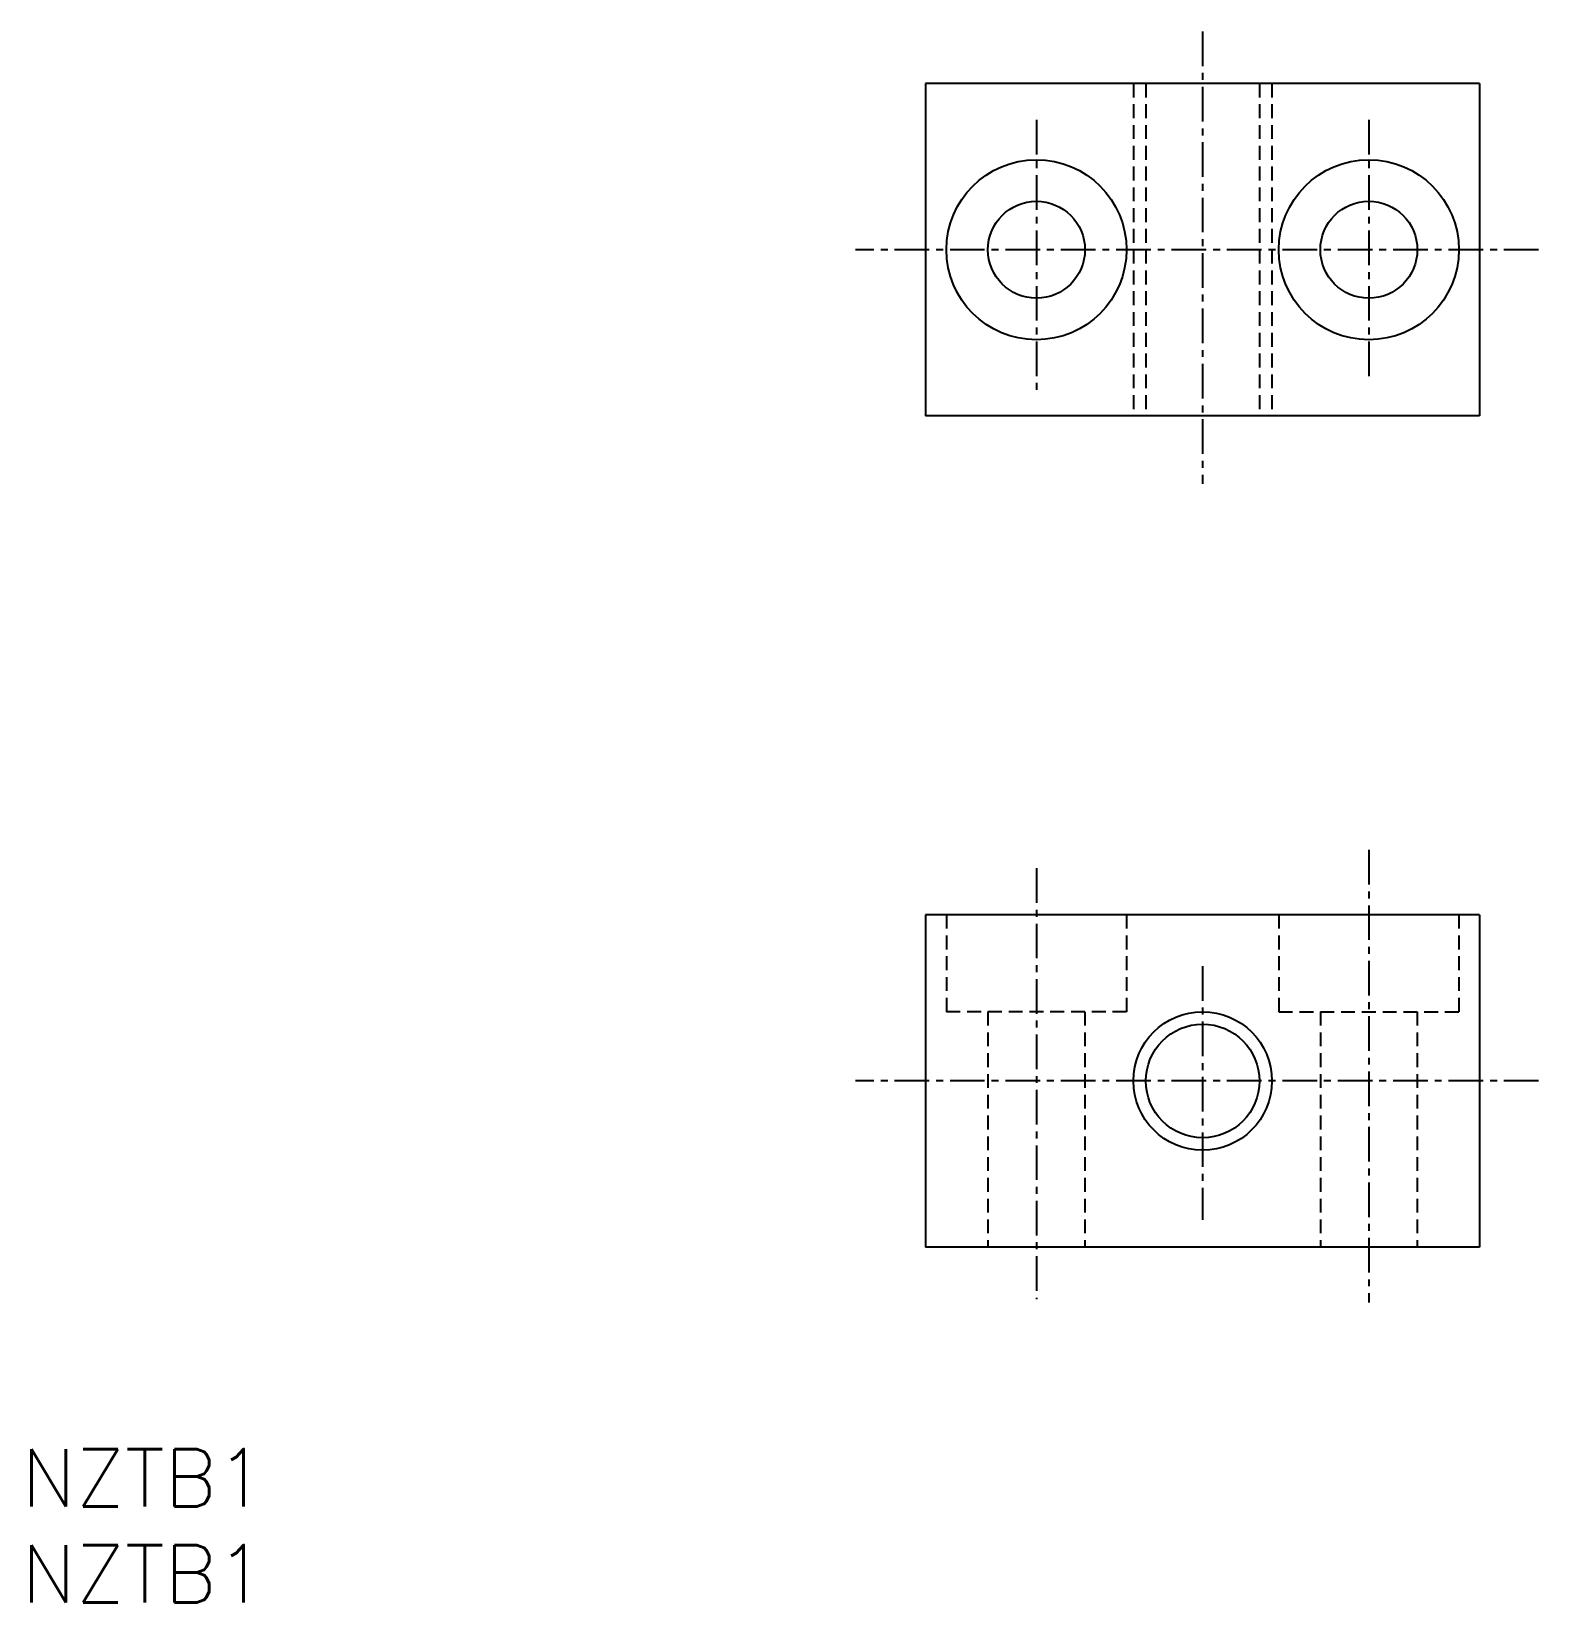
# Model space of a CAD drawing. Extents: x -42.3 to 12.1, y -18.8 to 37.9.
import ezdxf

# ---------------------------------------------------------------- set-up
doc = ezdxf.new("R2010")
doc.units = 0
doc.linetypes.add('CENTER', pattern=[2, 1.25, -0.25, 0.25, -0.25])
doc.linetypes.add('DASHED', pattern=[0.75, 0.5, -0.25])
doc.layers.get('0').update_dxf_attribs({"linetype": 'CONTINUOUS'})
doc.layers.add('CENTER', color=1, linetype='CENTER')
doc.styles.get("Standard").update_dxf_attribs({"font": 'txt.shx'})

msp = doc.modelspace()

# ---------------------------------------------------------------- linework, layer by layer
at = {"linetype": 'CONTINUOUS'}
for p, q in [((-10, 36), (-10, 24)), ((10, 36), (-10, 36)), ((10, 36), (10, 24)), ((10, 24), (-10, 24)), ((-10, 6), (-10, -6)), ((10, 6), (-10, 6)), ((10, 6), (10, -6)), ((10, -6), (-10, -6))]:
    msp.add_line(p, q, dxfattribs=at)
at = {"color": 3, "linetype": 'DASHED'}
for p, q in [((-2.5, 36), (-2.5, 24)), ((-2.05, 36), (-2.05, 24)), ((2.05, 36), (2.05, 24)), ((2.5, 36), (2.5, 24)), ((-9.25, 6), (-9.25, 2.5)), ((-2.75, 6), (-2.75, 2.5)), ((2.75, 6), (2.75, 2.5)), ((9.25, 6), (9.25, 2.5)), ((-2.75, 2.5), (-9.25, 2.5)), ((-7.75, 2.5), (-7.75, -6)), ((-4.25, 2.5), (-4.25, -6)), ((2.75, 2.5), (9.25, 2.5)), ((4.25, 2.5), (4.25, -6)), ((7.75, 2.5), (7.75, -6))]:
    msp.add_line(p, q, dxfattribs=at)
at = {"linetype": 'CONTINUOUS'}
for centre, radius in [((-6, 30), 3.25), ((6, 30), 3.25), ((-6, 30), 1.75), ((6, 30), 1.75), ((0, 0), 2.05)]:
    msp.add_circle(centre, radius, dxfattribs=at)
at = {"color": 3, "linetype": 'CONTINUOUS'}
msp.add_circle((0, 0), 2.5, dxfattribs=at)
at = {"layer": 'CENTER', "linetype": 'CENTER'}
for p, q in [((0, 37.879), (0, 21.545)), ((-6, 34.691), (-6, 24.89)), ((6, 34.691), (6, 25.205)), ((12.129, 30), (-12.535, 30)), ((6, 8.338), (6, -7.992)), ((-6, 7.676), (-6, -7.882)), ((0, 4.145), (0, -5.013)), ((12.129, 0), (-12.535, 0))]:
    msp.add_line(p, q, dxfattribs=at)

# ---------------------------------------------------------------- texts
at = {"linetype": 'CONTINUOUS'}
for p in [(-42.642, -15.363), (-42.642, -18.827)]:
    msp.add_text('NZTB1', height=2.0783, dxfattribs=at).set_placement(p)

doc.saveas('drawing.dxf')
